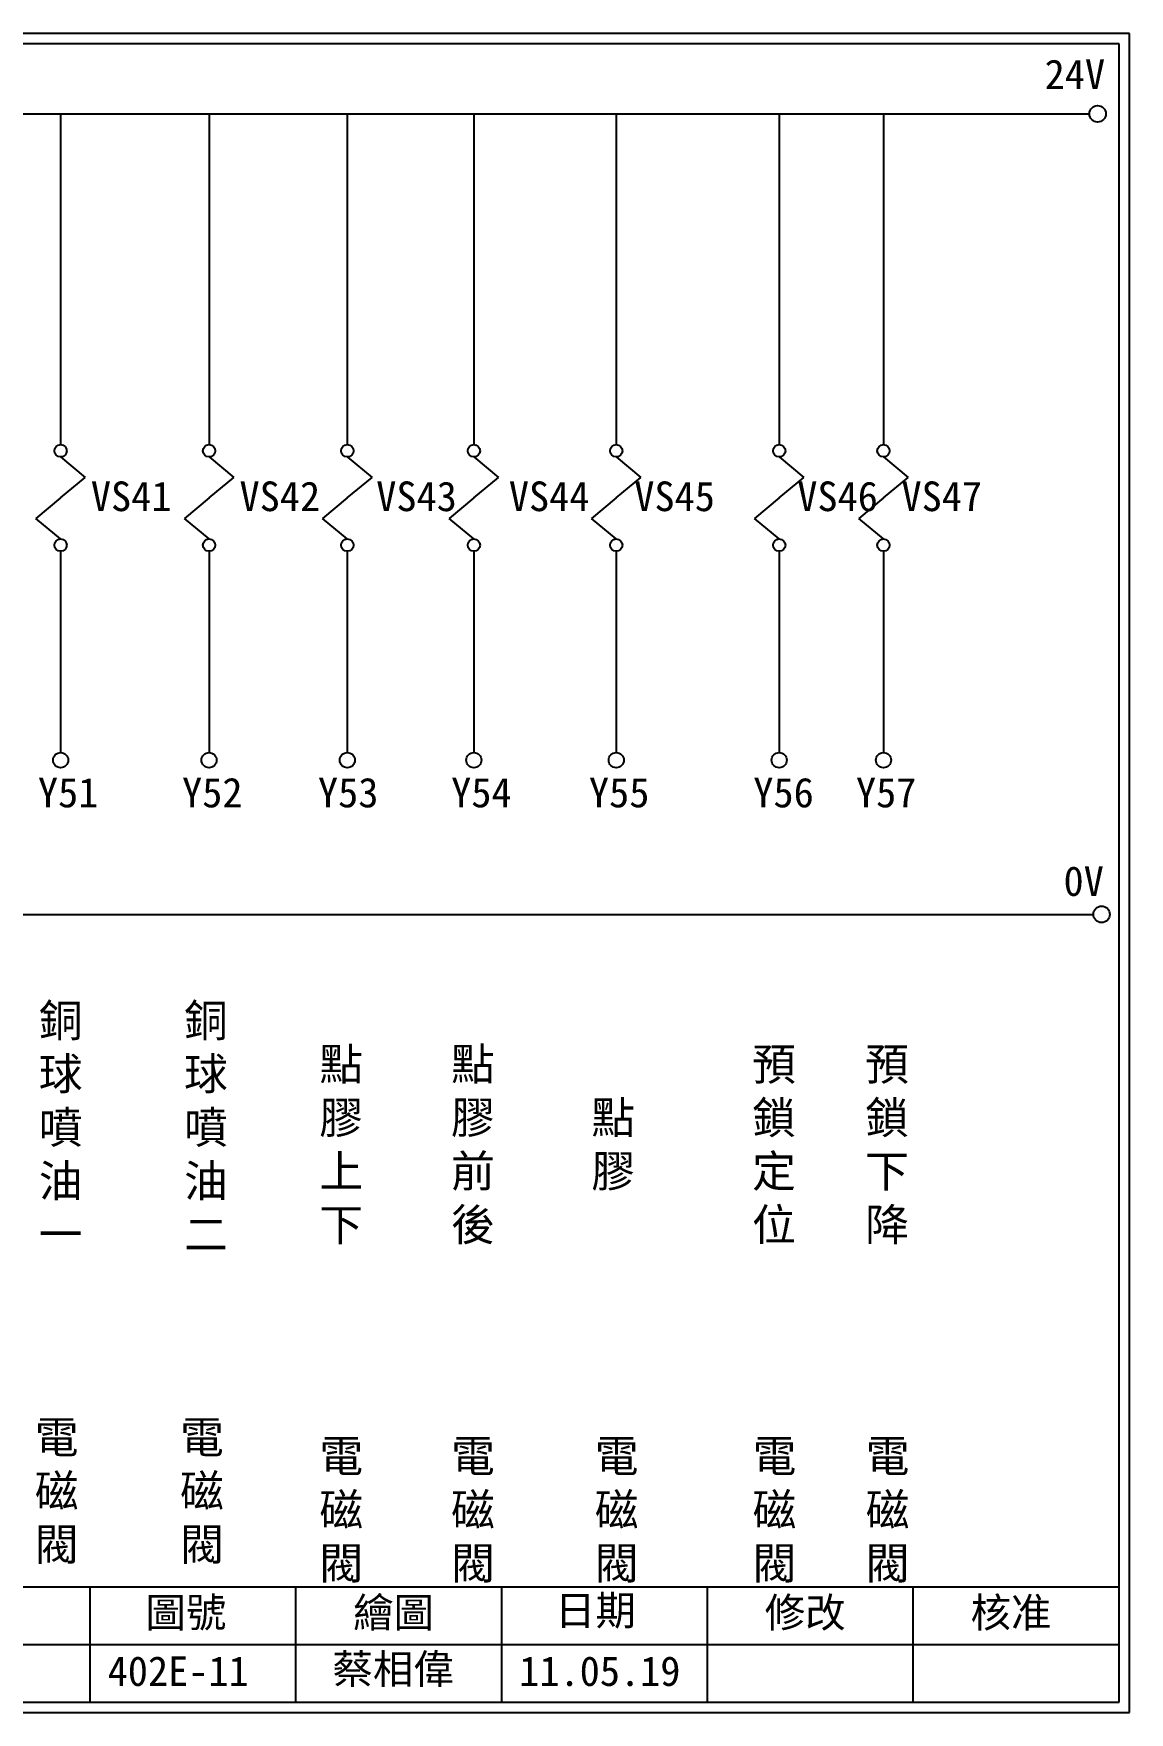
# Model space of a CAD drawing. Extents: x 926 to 1213, y 3 to 207.
# Drawn here: x 1079.6 to 1212.7, y 3 to 207 of the extents above; entities that cross this region are included whole.
import ezdxf

# ---------------------------------------------------------------- set-up
doc = ezdxf.new("R2010")
doc.units = 0
doc.layers.get('0').update_dxf_attribs({"linetype": 'CONTINUOUS'})
doc.layers.add('圖框層', color=7, linetype='CONTINUOUS')
doc.layers.add('標尺寸層', color=3, linetype='CONTINUOUS')
doc.styles.add('CNS', font='romanc.shx', dxfattribs={"bigfont": 'chineset.shx'})
doc.styles.add('STSL', font='KAIU.TTF')

msp = doc.modelspace()

# ---------------------------------------------------------------- linework, layer by layer
for centre in [(1208.88, 197.22), (1209.36, 99.96)]:
    msp.add_circle(centre, 1)
at = {"layer": '圖框層', "color": 7}
for p, q in [((1212.74, 206.97), (925.74, 206.97)), ((1212.74, 3), (1212.74, 206.97)), ((1211.49, 205.72), (926.99, 205.72)), ((1211.49, 4.25), (1211.49, 205.72)), ((926.99, 18.25), (1211.49, 18.25)), ((1086.49, 4.25), (1086.49, 18.25)), ((1111.49, 4.25), (1111.49, 18.25)), ((1136.49, 4.25), (1136.49, 18.25)), ((1161.49, 4.25), (1161.49, 18.25)), ((1186.49, 4.25), (1186.49, 18.25)), ((1061.49, 11.25), (1211.49, 11.25)), ((926.99, 4.25), (1211.49, 4.25)), ((925.74, 3), (1212.74, 3))]:
    msp.add_line(p, q, dxfattribs=at)
at = {"layer": '標尺寸層', "color": 7}
for p, q in [((930.28, 197.22), (1207.88, 197.22)), ((1082.9, 197.22), (1082.9, 157.03)), ((1100.93, 197.22), (1100.93, 157.03)), ((1117.73, 197.22), (1117.73, 157.03)), ((1133.1, 197.22), (1133.1, 157.03)), ((1150.4, 197.22), (1150.4, 157.03)), ((1170.2, 197.22), (1170.2, 157.03)), ((1182.86, 197.22), (1182.86, 157.03)), ((1082.9, 155.53), (1085.9, 153.04)), ((1100.93, 155.53), (1103.94, 153.04)), ((1117.73, 155.53), (1120.73, 153.04)), ((1133.1, 155.53), (1136.1, 153.04)), ((1150.4, 155.53), (1153.4, 153.04)), ((1170.2, 155.53), (1173.2, 153.04)), ((1182.86, 155.53), (1185.86, 153.04)), ((1082.9, 150.55), (1085.9, 153.04)), ((1100.93, 150.55), (1103.94, 153.04)), ((1117.73, 150.55), (1120.73, 153.04)), ((1133.1, 150.55), (1136.1, 153.04)), ((1150.4, 150.55), (1153.4, 153.04)), ((1170.2, 150.55), (1173.2, 153.04)), ((1182.86, 150.55), (1185.86, 153.04)), ((1082.9, 150.55), (1079.89, 148.06)), ((1100.93, 150.55), (1097.93, 148.06)), ((1117.73, 150.55), (1114.73, 148.06)), ((1133.1, 150.55), (1130.09, 148.06)), ((1150.4, 150.55), (1147.4, 148.06)), ((1170.2, 150.55), (1167.19, 148.06)), ((1182.86, 150.55), (1179.85, 148.06)), ((1082.9, 145.57), (1079.89, 148.06)), ((1100.93, 145.57), (1097.93, 148.06)), ((1117.73, 145.57), (1114.73, 148.06)), ((1133.1, 145.57), (1130.09, 148.06)), ((1150.4, 145.57), (1147.4, 148.06)), ((1170.2, 145.57), (1167.19, 148.06)), ((1182.86, 145.57), (1179.85, 148.06)), ((1082.9, 144.07), (1082.9, 119.62)), ((1100.93, 144.07), (1100.93, 119.62)), ((1117.73, 144.07), (1117.73, 119.62)), ((1133.1, 144.07), (1133.1, 119.62)), ((1150.4, 144.07), (1150.4, 119.62)), ((1170.2, 144.07), (1170.2, 119.62)), ((1182.86, 144.07), (1182.86, 119.62)), ((930.49, 99.96), (1208.36, 99.96))]:
    msp.add_line(p, q, dxfattribs=at)
for centre, radius in [((1082.9, 156.28), 0.751), ((1100.93, 156.28), 0.751), ((1117.73, 156.28), 0.751), ((1133.1, 156.28), 0.751), ((1150.4, 156.28), 0.751), ((1170.2, 156.28), 0.751), ((1182.86, 156.28), 0.751), ((1082.9, 144.82), 0.751), ((1100.93, 144.82), 0.751), ((1117.73, 144.82), 0.751), ((1133.1, 144.82), 0.751), ((1150.4, 144.82), 0.751), ((1170.2, 144.82), 0.751), ((1182.86, 144.82), 0.751), ((1082.9, 118.7), 0.92), ((1100.93, 118.7), 0.92), ((1117.73, 118.7), 0.92), ((1133.1, 118.7), 0.92), ((1150.4, 118.7), 0.92), ((1170.2, 118.7), 0.92), ((1182.86, 118.7), 0.92)]:
    msp.add_circle(centre, radius, dxfattribs=at)

# ---------------------------------------------------------------- texts
at = {"layer": '圖框層', "color": 4, "style": 'STSL'}
for s, p in [('24V', (1202.44, 200.22)), ('VS41', (1086.57, 148.95)), ('VS42', (1104.63, 148.95)), ('VS43', (1121.24, 148.95)), ('VS44', (1137.35, 148.95)), ('VS45', (1152.59, 148.95)), ('VS46', (1172.39, 148.95)), ('VS47', (1185.05, 148.95)), ('Y51', (1080.14, 112.96)), ('Y52', (1097.65, 112.96)), ('Y53', (1114.16, 112.96)), ('Y54', (1130.34, 112.96)), ('Y55', (1147.08, 112.96)), ('Y56', (1167.05, 112.96)), ('Y57', (1179.52, 112.96)), ('0V', (1204.74, 102.2)), ('圖號', (1093.21, 13.34)), ('繪圖', (1118.44, 13.34)), ('日期', (1142.96, 13.59)), ('修改', (1168.44, 13.34)), ('核准', (1193.44, 13.34)), ('蔡相偉', (1115.93, 6.47)), ('402E-11', (1088.61, 6.22)), ('11.05.19', (1138.61, 6.22))]:
    msp.add_text(s, height=3.6, dxfattribs=at).set_placement(p)
at = {"layer": '標尺寸層', "color": 7, "char_height": 3.9, "width": 2.8481, "attachment_point": 5, "style": 'CNS'}
for s, insert in [('{\\fDFKai-SB|b0|i0|c136|p65;銅球噴油一}', (1082.9, 74.09)), ('{\\fDFKai-SB|b0|i0|c136|p65;銅球噴油二}', (1100.55, 74.09)), ('{\\fDFKai-SB|b0|i0|c136|p65;點膠上下}', (1116.99, 71.8)), ('{\\fDFKai-SB|b0|i0|c136|p65;點膠前後}', (1132.99, 71.8)), ('{\\fDFKai-SB|b0|i0|c136|p65;預鎖定位}', (1169.56, 71.8)), ('{\\fDFKai-SB|b0|i0|c136|p65;預鎖下降}', (1183.29, 71.8)), ('{\\fDFKai-SB|b0|i0|c136|p65;點膠}', (1150.04, 71.8)), ('{\\fDFKai-SB|b0|i0|c136|p65;電磁閥}', (1082.42, 29.71)), ('{\\fDFKai-SB|b0|i0|c136|p65;電磁閥}', (1100.07, 29.71)), ('{\\fDFKai-SB|b0|i0|c136|p65;電磁閥}', (1116.99, 27.42)), ('{\\fDFKai-SB|b0|i0|c136|p65;電磁閥}', (1132.99, 27.42)), ('{\\fDFKai-SB|b0|i0|c136|p65;電磁閥}', (1150.45, 27.42)), ('{\\fDFKai-SB|b0|i0|c136|p65;電磁閥}', (1169.62, 27.42)), ('{\\fDFKai-SB|b0|i0|c136|p65;電磁閥}', (1183.36, 27.42))]:
    msp.add_mtext(s, dxfattribs=dict(at, insert=insert))

doc.saveas('drawing.dxf')
